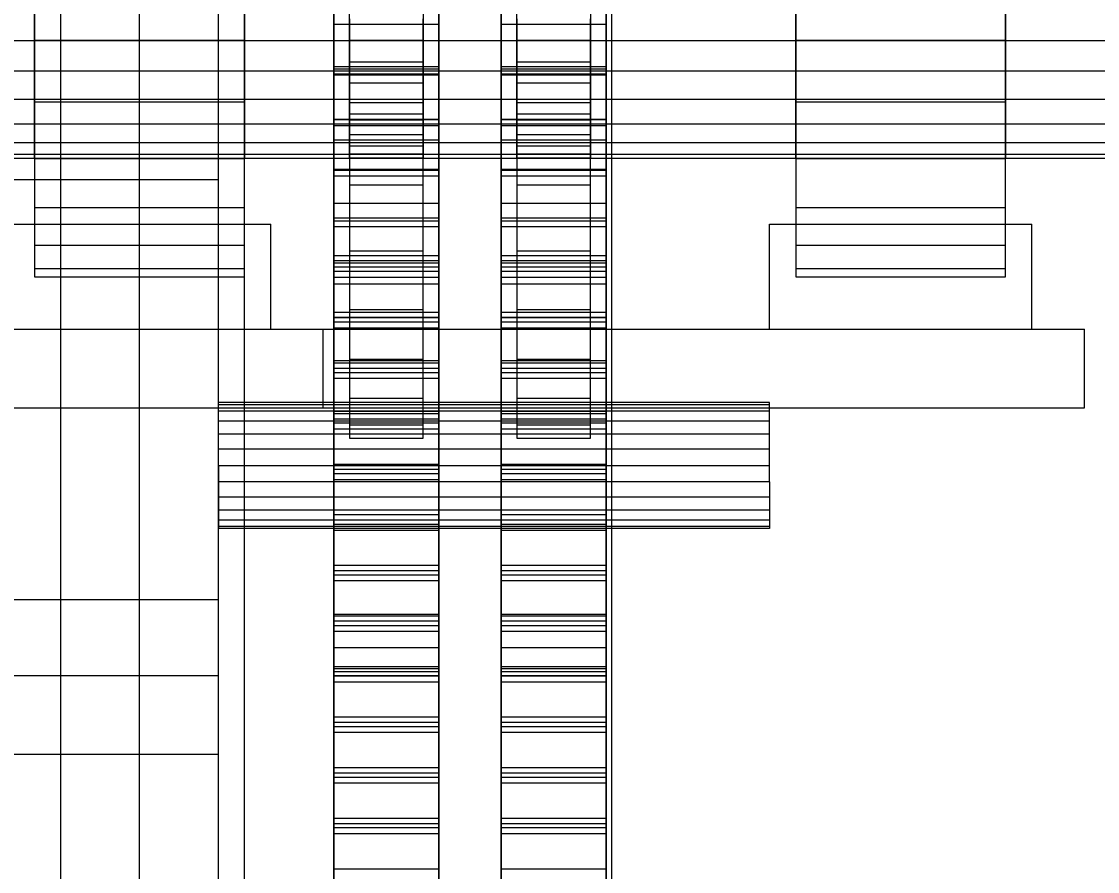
# Model space of a CAD drawing. Header units: millimetres. Extents: x -191664 to 191490, y -197311 to 10263.
# Drawn here: x 3892.5 to 4097.5, y -139501.8 to -139339.9 of the extents above; entities that cross this region are included whole.
import ezdxf

# ---------------------------------------------------------------- set-up
doc = ezdxf.new("R2010")
doc.units = ezdxf.units.MM
doc.layers.add('DET_secador_frontal', color=7, linetype='Continuous', lineweight=0)
doc.layers.add('R15_COTAS_TRANSPORTE_P', color=1, linetype='Continuous', lineweight=0)
doc.dimstyles.new('PLANTA_20', dxfattribs={"dimtxt": 50, "dimasz": 30, "dimexe": 30, "dimexo": 16, "dimgap": 20, "dimtad": 1, "dimtih": 1, "dimtoh": 1, "dimdec": 1, "dimzin": 0, "dimdsep": 46, "dimcen": 0.09, "dimadec": 0, "dimazin": 0, "dimtfac": 1, "dimtdec": 4, "dimtofl": 0, "dimtmove": 0, "dimatfit": 3, "dimfxl": 1, "dimtolj": 1, "dimtzin": 0, "dimarcsym": 0})

# ---------------------------------------------------------------- blocks, each defined once
blk = doc.blocks.new('*D133')
at = {"layer": 'Defpoints', "color": 0, "transparency": 16777216}
for p in [(439.69, -194147.98), (217.89, -194406.09), (-500, -194490), (-500, -194490), (500, -194490)]:
    blk.add_point(p, dxfattribs=at)
at = {"layer": 'R15_COTAS_TRANSPORTE_P', "color": 0, "lineweight": -2, "transparency": 16777216}
blk.add_arc((-500, -194490), 722.77, 2.37834, 17.62166, dxfattribs=at)
at = {"layer": 'R15_COTAS_TRANSPORTE_P', "color": 0, "transparency": 16777216}
for points in [[(184.12, -194272.81), (193.59, -194269.58), (179.18, -194242.8)], [(227.15, -194459.9), (217.15, -194460.11), (222.77, -194490)]]:
    blk.add_solid(points, dxfattribs=at)

msp = doc.modelspace()

# ---------------------------------------------------------------- linework, layer by layer
at = {"layer": 'DET_secador_frontal', "color": 254, "true_color": 0xd8e0dc}
msp.add_line((3900, -140885), (3900, -138615), dxfattribs=at)
at = {"layer": 'DET_secador_frontal', "color": 253, "true_color": 0x9fadb2}
msp.add_line((3900, -140200), (3900, -138615), dxfattribs=at)
at = {"layer": 'DET_secador_frontal', "color": 251, "true_color": 0x536a64}
for p, q in [((3900, -140900), (3900, -138650)), ((3900, -140175), (3900, -139155)), ((3930, -140175), (3930, -139155))]:
    msp.add_line(p, q, dxfattribs=at)
at = {"layer": 'DET_secador_frontal', "color": 9, "true_color": 0xb8c6c1}
for p, q in [((3915, -140140), (3915, -139190)), ((3935, -140140), (3935, -139190))]:
    msp.add_line(p, q, dxfattribs=at)
at = {"layer": 'DET_secador_frontal', "color": 55, "true_color": 0xb9a24b}
msp.add_line((4005, -139733.5), (4005, -139233.5), dxfattribs=at)
at = {"layer": 'DET_secador_frontal', "color": 252, "true_color": 0x8ba19a}
for p, q in [((3955, -139343.5), (3955, -139329.51)), ((3969, -139329.51), (3969, -139343.5)), ((3986.88, -139343.5), (3986.88, -139329.51)), ((4000.88, -139329.51), (4000.88, -139343.5)), ((3895, -139343.5), (3895, -139331.85)), ((3935, -139331.85), (3935, -139343.5)), ((4040, -139343.5), (4040, -139331.85)), ((4080, -139331.85), (4080, -139343.5)), ((3895, -139337.68), (3895, -139343.5)), ((3935, -139343.5), (3935, -139337.68)), ((4040, -139337.68), (4040, -139343.5)), ((4080, -139343.5), (4080, -139337.68)), ((3955, -139339.37), (3955, -139343.5)), ((3969, -139343.5), (3969, -139339.37)), ((3986.88, -139339.37), (3986.88, -139343.5)), ((4000.88, -139343.5), (4000.88, -139339.37)), ((3935, -139343.5), (3895, -139343.5)), ((3895, -139343.5), (3895, -139355.15)), ((3895, -139349.32), (3895, -139343.5)), ((3935, -139355.15), (3935, -139343.5)), ((3935, -139343.5), (3935, -139349.32)), ((3969, -139343.5), (3955, -139343.5)), ((3955, -139343.5), (3955, -139357.49)), ((3955, -139347.63), (3955, -139343.5)), ((3969, -139357.49), (3969, -139343.5)), ((3969, -139343.5), (3969, -139347.63)), ((4000.88, -139343.5), (3986.88, -139343.5)), ((3986.88, -139343.5), (3986.88, -139357.49)), ((3986.88, -139347.63), (3986.88, -139343.5)), ((4000.88, -139357.49), (4000.88, -139343.5)), ((4000.88, -139343.5), (4000.88, -139347.63)), ((4080, -139343.5), (4040, -139343.5)), ((4040, -139343.5), (4040, -139355.15)), ((4040, -139349.32), (4040, -139343.5)), ((4080, -139355.15), (4080, -139343.5)), ((4080, -139343.5), (4080, -139349.32)), ((3969, -139347.63), (3955, -139347.63)), ((3955, -139347.63), (3955, -139357.49)), ((3955, -139351.63), (3955, -139347.63)), ((3969, -139357.49), (3969, -139347.63)), ((3969, -139347.63), (3969, -139351.63)), ((4000.88, -139347.63), (3986.88, -139347.63)), ((3986.88, -139347.63), (3986.88, -139357.49)), ((3986.88, -139351.63), (3986.88, -139347.63)), ((4000.88, -139357.49), (4000.88, -139347.63)), ((4000.88, -139347.63), (4000.88, -139351.63)), ((3935, -139349.32), (3895, -139349.32)), ((3895, -139349.32), (3895, -139355.15)), ((3895, -139354.75), (3895, -139349.32)), ((3935, -139355.15), (3935, -139349.32)), ((3935, -139349.32), (3935, -139354.75)), ((4080, -139349.32), (4040, -139349.32)), ((4040, -139349.32), (4040, -139355.15)), ((4040, -139354.75), (4040, -139349.32)), ((4080, -139355.15), (4080, -139349.32)), ((4080, -139349.32), (4080, -139354.75)), ((3969, -139351.63), (3955, -139351.63)), ((3955, -139351.63), (3955, -139371)), ((3955, -139355.34), (3955, -139351.63)), ((3969, -139371), (3969, -139351.63)), ((3969, -139351.63), (3969, -139355.34)), ((4000.88, -139351.63), (3986.88, -139351.63)), ((3986.88, -139351.63), (3986.88, -139371)), ((3986.88, -139355.34), (3986.88, -139351.63)), ((4000.88, -139371), (4000.88, -139351.63)), ((4000.88, -139351.63), (4000.88, -139355.34)), ((3935, -139354.75), (3895, -139354.75)), ((3895, -139354.75), (3895, -139366)), ((3895, -139359.41), (3895, -139354.75)), ((3935, -139366), (3935, -139354.75)), ((3935, -139354.75), (3935, -139359.41)), ((4080, -139354.75), (4040, -139354.75)), ((4040, -139354.75), (4040, -139366)), ((4040, -139359.41), (4040, -139354.75)), ((4080, -139366), (4080, -139354.75)), ((4080, -139354.75), (4080, -139359.41)), ((3895, -139355.15), (3935, -139355.15)), ((3895, -139355.15), (3895, -139366)), ((3935, -139366), (3935, -139355.15)), ((3969, -139355.34), (3955, -139355.34)), ((3955, -139355.34), (3955, -139383.57)), ((3955, -139358.66), (3955, -139355.34)), ((3969, -139383.57), (3969, -139355.34)), ((3969, -139355.34), (3969, -139358.66)), ((4000.88, -139355.34), (3986.88, -139355.34)), ((3986.88, -139355.34), (3986.88, -139383.57)), ((3986.88, -139358.66), (3986.88, -139355.34)), ((4000.88, -139383.57), (4000.88, -139355.34)), ((4000.88, -139355.34), (4000.88, -139358.66)), ((4040, -139355.15), (4080, -139355.15)), ((4040, -139355.15), (4040, -139366)), ((4080, -139366), (4080, -139355.15)), ((3955, -139357.49), (3969, -139357.49)), ((3955, -139357.49), (3955, -139371)), ((3969, -139358.66), (3955, -139358.66)), ((3955, -139358.66), (3955, -139394.78)), ((3955, -139361.46), (3955, -139358.66)), ((3969, -139371), (3969, -139357.49)), ((3969, -139394.78), (3969, -139358.66)), ((3969, -139358.66), (3969, -139361.46)), ((3986.88, -139357.49), (4000.88, -139357.49)), ((3986.88, -139357.49), (3986.88, -139371)), ((4000.88, -139358.66), (3986.88, -139358.66)), ((3986.88, -139358.66), (3986.88, -139394.78)), ((3986.88, -139361.46), (3986.88, -139358.66)), ((4000.88, -139371), (4000.88, -139357.49)), ((4000.88, -139394.78), (4000.88, -139358.66)), ((4000.88, -139358.66), (4000.88, -139361.46)), ((3935, -139359.41), (3895, -139359.41)), ((3895, -139359.41), (3895, -139375.32)), ((3895, -139362.99), (3895, -139359.41)), ((3935, -139375.32), (3935, -139359.41)), ((3935, -139359.41), (3935, -139362.99)), ((4080, -139359.41), (4040, -139359.41)), ((4040, -139359.41), (4040, -139375.32)), ((4040, -139362.99), (4040, -139359.41)), ((4080, -139375.32), (4080, -139359.41)), ((4080, -139359.41), (4080, -139362.99)), ((3935, -139362.99), (3895, -139362.99)), ((3895, -139362.99), (3895, -139382.47)), ((3895, -139365.23), (3895, -139362.99)), ((3935, -139382.47), (3935, -139362.99)), ((3935, -139362.99), (3935, -139365.23)), ((3969, -139361.46), (3955, -139361.46)), ((3955, -139361.46), (3955, -139404.24)), ((3955, -139363.64), (3955, -139361.46)), ((3969, -139404.24), (3969, -139361.46)), ((3969, -139361.46), (3969, -139363.64)), ((4000.88, -139361.46), (3986.88, -139361.46)), ((3986.88, -139361.46), (3986.88, -139404.24)), ((3986.88, -139363.64), (3986.88, -139361.46)), ((4000.88, -139404.24), (4000.88, -139361.46)), ((4000.88, -139361.46), (4000.88, -139363.64)), ((4080, -139362.99), (4040, -139362.99)), ((4040, -139362.99), (4040, -139382.47)), ((4040, -139365.23), (4040, -139362.99)), ((4080, -139382.47), (4080, -139362.99)), ((4080, -139362.99), (4080, -139365.23)), ((3969, -139363.64), (3955, -139363.64)), ((3955, -139363.64), (3955, -139411.64)), ((3955, -139365.14), (3955, -139363.64)), ((3969, -139365.14), (3955, -139365.14)), ((3955, -139365.14), (3955, -139416.71)), ((3955, -139365.9), (3955, -139365.14)), ((3969, -139411.64), (3969, -139363.64)), ((3969, -139363.64), (3969, -139365.14)), ((3969, -139416.71), (3969, -139365.14)), ((3969, -139365.14), (3969, -139365.9)), ((4000.88, -139363.64), (3986.88, -139363.64)), ((3986.88, -139363.64), (3986.88, -139411.64)), ((3986.88, -139365.14), (3986.88, -139363.64)), ((4000.88, -139365.14), (3986.88, -139365.14)), ((3986.88, -139365.14), (3986.88, -139416.71)), ((3986.88, -139365.9), (3986.88, -139365.14)), ((4000.88, -139411.64), (4000.88, -139363.64)), ((4000.88, -139363.64), (4000.88, -139365.14)), ((4000.88, -139416.71), (4000.88, -139365.14)), ((4000.88, -139365.14), (4000.88, -139365.9)), ((3935, -139365.23), (3895, -139365.23)), ((3895, -139365.23), (3895, -139386.97)), ((3895, -139366), (3895, -139365.23)), ((3895, -139366), (3935, -139366)), ((3895, -139366), (3895, -139375.32)), ((3895, -139366), (3895, -139388.5)), ((3935, -139386.97), (3935, -139365.23)), ((3935, -139365.23), (3935, -139366)), ((3935, -139375.32), (3935, -139366)), ((3935, -139388.5), (3935, -139366)), ((3969, -139365.9), (3955, -139365.9)), ((3955, -139365.9), (3955, -139419.29)), ((3969, -139419.29), (3969, -139365.9)), ((4000.88, -139365.9), (3986.88, -139365.9)), ((3986.88, -139365.9), (3986.88, -139419.29)), ((4000.88, -139419.29), (4000.88, -139365.9)), ((4080, -139365.23), (4040, -139365.23)), ((4040, -139365.23), (4040, -139386.97)), ((4040, -139366), (4040, -139365.23)), ((4040, -139366), (4080, -139366)), ((4040, -139366), (4040, -139375.32)), ((4040, -139366), (4040, -139388.5)), ((4080, -139386.97), (4080, -139365.23)), ((4080, -139365.23), (4080, -139366)), ((4080, -139375.32), (4080, -139366)), ((4080, -139388.5), (4080, -139366)), ((3955, -139371), (3969, -139371)), ((3955, -139371), (3955, -139383.57)), ((3969, -139383.57), (3969, -139371)), ((3986.88, -139371), (4000.88, -139371)), ((3986.88, -139371), (3986.88, -139383.57)), ((4000.88, -139383.57), (4000.88, -139371)), ((3895, -139375.32), (3935, -139375.32)), ((3895, -139375.32), (3895, -139382.47)), ((3935, -139382.47), (3935, -139375.32)), ((4040, -139375.32), (4080, -139375.32)), ((4040, -139375.32), (4040, -139382.47)), ((4080, -139382.47), (4080, -139375.32)), ((3895, -139382.47), (3935, -139382.47)), ((3895, -139382.47), (3895, -139386.97)), ((3935, -139386.97), (3935, -139382.47)), ((3955, -139383.57), (3969, -139383.57)), ((3955, -139383.57), (3955, -139394.78)), ((3969, -139394.78), (3969, -139383.57)), ((3986.88, -139383.57), (4000.88, -139383.57)), ((3986.88, -139383.57), (3986.88, -139394.78)), ((4000.88, -139394.78), (4000.88, -139383.57)), ((4040, -139382.47), (4080, -139382.47)), ((4040, -139382.47), (4040, -139386.97)), ((4080, -139386.97), (4080, -139382.47)), ((3952, -139385.86), (3952, -139384.49)), ((3952, -139384.49), (3972, -139384.49)), ((3952, -139412.49), (3952, -139384.49)), ((3972, -139384.49), (3972, -139385.86)), ((3972, -139384.49), (3972, -139412.49)), ((3983.88, -139385.86), (3983.88, -139384.49)), ((3983.88, -139384.49), (4003.88, -139384.49)), ((3983.88, -139412.49), (3983.88, -139384.49)), ((4003.88, -139384.49), (4003.88, -139385.86)), ((4003.88, -139384.49), (4003.88, -139412.49)), ((3895, -139386.97), (3935, -139386.97)), ((3895, -139386.97), (3895, -139388.5)), ((3935, -139388.5), (3935, -139386.97)), ((3952, -139389.85), (3952, -139385.86)), ((3952, -139385.86), (3972, -139385.86)), ((3952, -139412.9), (3952, -139385.86)), ((3972, -139385.86), (3972, -139389.85)), ((3972, -139385.86), (3972, -139412.9)), ((3983.88, -139389.85), (3983.88, -139385.86)), ((3983.88, -139385.86), (4003.88, -139385.86)), ((3983.88, -139412.9), (3983.88, -139385.86)), ((4003.88, -139385.86), (4003.88, -139389.85)), ((4003.88, -139385.86), (4003.88, -139412.9)), ((4040, -139386.97), (4080, -139386.97)), ((4040, -139386.97), (4040, -139388.5)), ((4080, -139388.5), (4080, -139386.97)), ((3895, -139388.5), (3935, -139388.5)), ((4040, -139388.5), (4080, -139388.5)), ((3952, -139396.21), (3952, -139389.85)), ((3952, -139389.85), (3972, -139389.85)), ((3952, -139414.1), (3952, -139389.85)), ((3972, -139389.85), (3972, -139396.21)), ((3972, -139389.85), (3972, -139414.1)), ((3983.88, -139396.21), (3983.88, -139389.85)), ((3983.88, -139389.85), (4003.88, -139389.85)), ((3983.88, -139414.1), (3983.88, -139389.85)), ((4003.88, -139389.85), (4003.88, -139396.21)), ((4003.88, -139389.85), (4003.88, -139414.1)), ((3955, -139394.78), (3969, -139394.78)), ((3955, -139394.78), (3955, -139404.24)), ((3969, -139404.24), (3969, -139394.78)), ((3986.88, -139394.78), (4000.88, -139394.78)), ((3986.88, -139394.78), (3986.88, -139404.24)), ((4000.88, -139404.24), (4000.88, -139394.78)), ((3952, -139404.49), (3952, -139396.21)), ((3952, -139396.21), (3972, -139396.21)), ((3952, -139416.01), (3952, -139396.21)), ((3972, -139396.21), (3972, -139404.49)), ((3972, -139396.21), (3972, -139416.01)), ((3983.88, -139404.49), (3983.88, -139396.21)), ((3983.88, -139396.21), (4003.88, -139396.21)), ((3983.88, -139416.01), (3983.88, -139396.21)), ((4003.88, -139396.21), (4003.88, -139404.49)), ((4003.88, -139396.21), (4003.88, -139416.01)), ((3952, -139414.14), (3952, -139404.49)), ((3952, -139404.49), (3972, -139404.49)), ((3952, -139418.49), (3952, -139404.49)), ((3955, -139404.24), (3969, -139404.24)), ((3955, -139404.24), (3955, -139411.64)), ((3969, -139411.64), (3969, -139404.24)), ((3972, -139404.49), (3972, -139414.14)), ((3972, -139404.49), (3972, -139418.49)), ((3983.88, -139414.14), (3983.88, -139404.49)), ((3983.88, -139404.49), (4003.88, -139404.49)), ((3983.88, -139418.49), (3983.88, -139404.49)), ((3986.88, -139404.24), (4000.88, -139404.24)), ((3986.88, -139404.24), (3986.88, -139411.64)), ((4000.88, -139411.64), (4000.88, -139404.24)), ((4003.88, -139404.49), (4003.88, -139414.14)), ((4003.88, -139404.49), (4003.88, -139418.49)), ((3955, -139411.64), (3969, -139411.64)), ((3955, -139411.64), (3955, -139416.71)), ((3969, -139416.71), (3969, -139411.64)), ((3986.88, -139411.64), (4000.88, -139411.64)), ((3986.88, -139411.64), (3986.88, -139416.71)), ((4000.88, -139416.71), (4000.88, -139411.64)), ((3952, -139412.49), (3952, -139412.9)), ((3972, -139412.49), (3952, -139412.49)), ((3952, -139412.9), (3952, -139414.1)), ((3972, -139412.9), (3952, -139412.9)), ((3952, -139414.1), (3952, -139416.01)), ((3972, -139414.1), (3952, -139414.1)), ((3952, -139424.49), (3952, -139414.14)), ((3952, -139414.14), (3972, -139414.14)), ((3952, -139421.39), (3952, -139414.14)), ((3972, -139412.9), (3972, -139412.49)), ((3972, -139414.1), (3972, -139412.9)), ((3972, -139416.01), (3972, -139414.1)), ((3972, -139414.14), (3972, -139424.49)), ((3972, -139414.14), (3972, -139421.39)), ((3983.88, -139412.49), (3983.88, -139412.9)), ((4003.88, -139412.49), (3983.88, -139412.49)), ((3983.88, -139412.9), (3983.88, -139414.1)), ((4003.88, -139412.9), (3983.88, -139412.9)), ((3983.88, -139414.1), (3983.88, -139416.01)), ((4003.88, -139414.1), (3983.88, -139414.1)), ((3983.88, -139424.49), (3983.88, -139414.14)), ((3983.88, -139414.14), (4003.88, -139414.14)), ((3983.88, -139421.39), (3983.88, -139414.14)), ((4003.88, -139412.9), (4003.88, -139412.49)), ((4003.88, -139414.1), (4003.88, -139412.9)), ((4003.88, -139416.01), (4003.88, -139414.1)), ((4003.88, -139414.14), (4003.88, -139424.49)), ((4003.88, -139414.14), (4003.88, -139421.39)), ((3952, -139416.01), (3952, -139418.49)), ((3972, -139416.01), (3952, -139416.01)), ((3972, -139418.49), (3972, -139416.01)), ((3983.88, -139416.01), (3983.88, -139418.49)), ((4003.88, -139416.01), (3983.88, -139416.01)), ((4003.88, -139418.49), (4003.88, -139416.01)), ((3955, -139416.71), (3969, -139416.71)), ((3955, -139416.71), (3955, -139419.29)), ((3969, -139419.29), (3969, -139416.71)), ((3986.88, -139416.71), (4000.88, -139416.71)), ((3986.88, -139416.71), (3986.88, -139419.29)), ((4000.88, -139419.29), (4000.88, -139416.71)), ((3952, -139418.49), (3952, -139421.39)), ((3972, -139418.49), (3952, -139418.49)), ((3955, -139419.29), (3969, -139419.29)), ((3972, -139421.39), (3972, -139418.49)), ((3983.88, -139418.49), (3983.88, -139421.39)), ((4003.88, -139418.49), (3983.88, -139418.49)), ((3986.88, -139419.29), (4000.88, -139419.29)), ((4003.88, -139421.39), (4003.88, -139418.49)), ((3952, -139421.39), (3952, -139424.49)), ((3972, -139421.39), (3952, -139421.39)), ((3972, -139424.49), (3972, -139421.39)), ((3983.88, -139421.39), (3983.88, -139424.49)), ((4003.88, -139421.39), (3983.88, -139421.39)), ((4003.88, -139424.49), (4003.88, -139421.39)), ((3972, -139424.49), (3952, -139424.49)), ((3952, -139424.49), (3952, -139434.85)), ((3952, -139427.6), (3952, -139424.49)), ((3972, -139434.85), (3972, -139424.49)), ((3972, -139424.49), (3972, -139427.6)), ((4003.88, -139424.49), (3983.88, -139424.49)), ((3983.88, -139424.49), (3983.88, -139434.85)), ((3983.88, -139427.6), (3983.88, -139424.49)), ((4003.88, -139434.85), (4003.88, -139424.49)), ((4003.88, -139424.49), (4003.88, -139427.6)), ((3972, -139427.6), (3952, -139427.6)), ((3952, -139427.6), (3952, -139434.85)), ((3952, -139430.49), (3952, -139427.6)), ((3972, -139434.85), (3972, -139427.6)), ((3972, -139427.6), (3972, -139430.49)), ((4003.88, -139427.6), (3983.88, -139427.6)), ((3983.88, -139427.6), (3983.88, -139434.85)), ((3983.88, -139430.49), (3983.88, -139427.6)), ((4003.88, -139434.85), (4003.88, -139427.6)), ((4003.88, -139427.6), (4003.88, -139430.49)), ((3972, -139430.49), (3952, -139430.49)), ((3952, -139430.49), (3952, -139444.49)), ((3952, -139432.98), (3952, -139430.49)), ((3972, -139444.49), (3972, -139430.49)), ((3972, -139430.49), (3972, -139432.98)), ((4003.88, -139430.49), (3983.88, -139430.49)), ((3983.88, -139430.49), (3983.88, -139444.49)), ((3983.88, -139432.98), (3983.88, -139430.49)), ((4003.88, -139444.49), (4003.88, -139430.49)), ((4003.88, -139430.49), (4003.88, -139432.98)), ((3972, -139432.98), (3952, -139432.98)), ((3952, -139432.98), (3952, -139452.78)), ((3952, -139434.89), (3952, -139432.98)), ((3952, -139434.85), (3972, -139434.85)), ((3952, -139434.85), (3952, -139444.49)), ((3972, -139452.78), (3972, -139432.98)), ((3972, -139432.98), (3972, -139434.89)), ((3972, -139444.49), (3972, -139434.85)), ((4003.88, -139432.98), (3983.88, -139432.98)), ((3983.88, -139432.98), (3983.88, -139452.78)), ((3983.88, -139434.89), (3983.88, -139432.98)), ((3983.88, -139434.85), (4003.88, -139434.85)), ((3983.88, -139434.85), (3983.88, -139444.49)), ((4003.88, -139452.78), (4003.88, -139432.98)), ((4003.88, -139432.98), (4003.88, -139434.89)), ((4003.88, -139444.49), (4003.88, -139434.85)), ((3972, -139434.89), (3952, -139434.89)), ((3952, -139434.89), (3952, -139459.14)), ((3952, -139436.09), (3952, -139434.89)), ((3972, -139436.09), (3952, -139436.09)), ((3952, -139436.09), (3952, -139463.13)), ((3952, -139436.49), (3952, -139436.09)), ((3972, -139436.49), (3952, -139436.49)), ((3952, -139436.49), (3952, -139464.49)), ((3972, -139459.14), (3972, -139434.89)), ((3972, -139434.89), (3972, -139436.09)), ((3972, -139463.13), (3972, -139436.09)), ((3972, -139436.09), (3972, -139436.49)), ((3972, -139464.49), (3972, -139436.49)), ((4003.88, -139434.89), (3983.88, -139434.89)), ((3983.88, -139434.89), (3983.88, -139459.14)), ((3983.88, -139436.09), (3983.88, -139434.89)), ((4003.88, -139436.09), (3983.88, -139436.09)), ((3983.88, -139436.09), (3983.88, -139463.13)), ((3983.88, -139436.49), (3983.88, -139436.09)), ((4003.88, -139436.49), (3983.88, -139436.49)), ((3983.88, -139436.49), (3983.88, -139464.49)), ((4003.88, -139459.14), (4003.88, -139434.89)), ((4003.88, -139434.89), (4003.88, -139436.09)), ((4003.88, -139463.13), (4003.88, -139436.09)), ((4003.88, -139436.09), (4003.88, -139436.49)), ((4003.88, -139464.49), (4003.88, -139436.49)), ((3952, -139444.49), (3972, -139444.49)), ((3952, -139444.49), (3952, -139452.78)), ((3972, -139452.78), (3972, -139444.49)), ((3983.88, -139444.49), (4003.88, -139444.49)), ((3983.88, -139444.49), (3983.88, -139452.78)), ((4003.88, -139452.78), (4003.88, -139444.49)), ((3952, -139452.78), (3972, -139452.78)), ((3952, -139452.78), (3952, -139459.14)), ((3972, -139459.14), (3972, -139452.78)), ((3983.88, -139452.78), (4003.88, -139452.78)), ((3983.88, -139452.78), (3983.88, -139459.14)), ((4003.88, -139459.14), (4003.88, -139452.78)), ((3952, -139459.14), (3972, -139459.14)), ((3952, -139459.14), (3952, -139463.13)), ((3972, -139463.13), (3972, -139459.14)), ((3983.88, -139459.14), (4003.88, -139459.14)), ((3983.88, -139459.14), (3983.88, -139463.13)), ((4003.88, -139463.13), (4003.88, -139459.14)), ((3952, -139463.13), (3972, -139463.13)), ((3952, -139463.13), (3952, -139464.49)), ((3972, -139464.49), (3972, -139463.13)), ((3983.88, -139463.13), (4003.88, -139463.13)), ((3983.88, -139463.13), (3983.88, -139464.49)), ((4003.88, -139464.49), (4003.88, -139463.13)), ((3952, -139464.49), (3972, -139464.49)), ((3983.88, -139464.49), (4003.88, -139464.49))]:
    msp.add_line(p, q, dxfattribs=at)
at = {"layer": 'DET_secador_frontal', "color": 8, "true_color": 0x657a85}
for p, q in [((3952, -139330.75), (3952, -139340.39)), ((3972, -139340.39), (3972, -139330.75)), ((3983.88, -139330.75), (3983.88, -139340.39)), ((4003.88, -139340.39), (4003.88, -139330.75)), ((3952, -139349.83), (3952, -139337.07)), ((3952, -139338.4), (3952, -139348.53)), ((3972, -139337.07), (3972, -139349.83)), ((3972, -139348.53), (3972, -139338.4)), ((3983.88, -139349.83), (3983.88, -139337.07)), ((3983.88, -139338.4), (3983.88, -139348.53)), ((4003.88, -139337.07), (4003.88, -139349.83)), ((4003.88, -139348.53), (4003.88, -139338.4)), ((3952, -139348.97), (3952, -139339.33)), ((3952, -139340.39), (3972, -139340.39)), ((3952, -139348.97), (3952, -139340.39)), ((3952, -139340.39), (3952, -139350.02)), ((3972, -139339.33), (3972, -139348.97)), ((3972, -139340.39), (3972, -139348.97)), ((3972, -139350.02), (3972, -139340.39)), ((3983.88, -139348.97), (3983.88, -139339.33)), ((3983.88, -139340.39), (4003.88, -139340.39)), ((3983.88, -139348.97), (3983.88, -139340.39)), ((3983.88, -139340.39), (3983.88, -139350.02)), ((4003.88, -139339.33), (4003.88, -139348.97)), ((4003.88, -139340.39), (4003.88, -139348.97)), ((4003.88, -139350.02), (4003.88, -139340.39)), ((3972, -139348.53), (3952, -139348.53)), ((3952, -139348.53), (3952, -139358.52)), ((3952, -139348.53), (3952, -139349.83)), ((3972, -139358.52), (3972, -139348.53)), ((3972, -139349.83), (3972, -139348.53)), ((4003.88, -139348.53), (3983.88, -139348.53)), ((3983.88, -139348.53), (3983.88, -139358.52)), ((3983.88, -139348.53), (3983.88, -139349.83)), ((4003.88, -139358.52), (4003.88, -139348.53)), ((4003.88, -139349.83), (4003.88, -139348.53)), ((3972, -139348.97), (3952, -139348.97)), ((3952, -139358.61), (3952, -139348.97)), ((3952, -139362.42), (3952, -139349.83)), ((3952, -139349.83), (3972, -139349.83)), ((3952, -139350.02), (3972, -139350.02)), ((3952, -139358.61), (3952, -139350.02)), ((3952, -139350.02), (3952, -139359.66)), ((3972, -139348.97), (3972, -139358.61)), ((3972, -139349.83), (3972, -139362.42)), ((3972, -139350.02), (3972, -139358.61)), ((3972, -139359.66), (3972, -139350.02)), ((4003.88, -139348.97), (3983.88, -139348.97)), ((3983.88, -139358.61), (3983.88, -139348.97)), ((3983.88, -139362.42), (3983.88, -139349.83)), ((3983.88, -139349.83), (4003.88, -139349.83)), ((3983.88, -139350.02), (4003.88, -139350.02)), ((3983.88, -139358.61), (3983.88, -139350.02)), ((3983.88, -139350.02), (3983.88, -139359.66)), ((4003.88, -139348.97), (4003.88, -139358.61)), ((4003.88, -139349.83), (4003.88, -139362.42)), ((4003.88, -139350.02), (4003.88, -139358.61)), ((4003.88, -139359.66), (4003.88, -139350.02)), ((3972, -139358.52), (3952, -139358.52)), ((3952, -139358.52), (3952, -139368.1)), ((3952, -139358.52), (3952, -139362.42)), ((3972, -139358.61), (3952, -139358.61)), ((3952, -139368.25), (3952, -139358.61)), ((3972, -139368.1), (3972, -139358.52)), ((3972, -139362.42), (3972, -139358.52)), ((3972, -139358.61), (3972, -139368.25)), ((4003.88, -139358.52), (3983.88, -139358.52)), ((3983.88, -139358.52), (3983.88, -139368.1)), ((3983.88, -139358.52), (3983.88, -139362.42)), ((4003.88, -139358.61), (3983.88, -139358.61)), ((3983.88, -139368.25), (3983.88, -139358.61)), ((4003.88, -139368.1), (4003.88, -139358.52)), ((4003.88, -139362.42), (4003.88, -139358.52)), ((4003.88, -139358.61), (4003.88, -139368.25)), ((3952, -139359.66), (3972, -139359.66)), ((3952, -139368.25), (3952, -139359.66)), ((3952, -139359.66), (3952, -139369.3)), ((3972, -139359.66), (3972, -139368.25)), ((3972, -139369.3), (3972, -139359.66)), ((3983.88, -139359.66), (4003.88, -139359.66)), ((3983.88, -139368.25), (3983.88, -139359.66)), ((3983.88, -139359.66), (3983.88, -139369.3)), ((4003.88, -139359.66), (4003.88, -139368.25)), ((4003.88, -139369.3), (4003.88, -139359.66)), ((3952, -139374.49), (3952, -139362.42)), ((3952, -139362.42), (3972, -139362.42)), ((3972, -139362.42), (3972, -139374.49)), ((3983.88, -139374.49), (3983.88, -139362.42)), ((3983.88, -139362.42), (4003.88, -139362.42)), ((4003.88, -139362.42), (4003.88, -139374.49)), ((3972, -139368.1), (3952, -139368.1)), ((3952, -139368.1), (3952, -139377.32)), ((3952, -139368.1), (3952, -139374.49)), ((3972, -139368.25), (3952, -139368.25)), ((3952, -139377.89), (3952, -139368.25)), ((3972, -139377.32), (3972, -139368.1)), ((3972, -139374.49), (3972, -139368.1)), ((3972, -139368.25), (3972, -139377.89)), ((4003.88, -139368.1), (3983.88, -139368.1)), ((3983.88, -139368.1), (3983.88, -139377.32)), ((3983.88, -139368.1), (3983.88, -139374.49)), ((4003.88, -139368.25), (3983.88, -139368.25)), ((3983.88, -139377.89), (3983.88, -139368.25)), ((4003.88, -139377.32), (4003.88, -139368.1)), ((4003.88, -139374.49), (4003.88, -139368.1)), ((4003.88, -139368.25), (4003.88, -139377.89)), ((3952, -139369.3), (3972, -139369.3)), ((3952, -139377.89), (3952, -139369.3)), ((3952, -139369.3), (3952, -139378.94)), ((3972, -139369.3), (3972, -139377.89)), ((3972, -139378.94), (3972, -139369.3)), ((3983.88, -139369.3), (4003.88, -139369.3)), ((3983.88, -139377.89), (3983.88, -139369.3)), ((3983.88, -139369.3), (3983.88, -139378.94)), ((4003.88, -139369.3), (4003.88, -139377.89)), ((4003.88, -139378.94), (4003.88, -139369.3)), ((3952, -139385.4), (3952, -139374.49)), ((3952, -139374.49), (3972, -139374.49)), ((3972, -139374.49), (3972, -139385.4)), ((3983.88, -139385.4), (3983.88, -139374.49)), ((3983.88, -139374.49), (4003.88, -139374.49)), ((4003.88, -139374.49), (4003.88, -139385.4)), ((3972, -139377.32), (3952, -139377.32)), ((3952, -139377.32), (3952, -139386.7)), ((3952, -139377.32), (3952, -139385.4)), ((3972, -139386.7), (3972, -139377.32)), ((3972, -139385.4), (3972, -139377.32)), ((4003.88, -139377.32), (3983.88, -139377.32)), ((3983.88, -139377.32), (3983.88, -139386.7)), ((3983.88, -139377.32), (3983.88, -139385.4)), ((4003.88, -139386.7), (4003.88, -139377.32)), ((4003.88, -139385.4), (4003.88, -139377.32)), ((3972, -139377.89), (3952, -139377.89)), ((3952, -139387.53), (3952, -139377.89)), ((3952, -139378.94), (3972, -139378.94)), ((3952, -139387.53), (3952, -139378.94)), ((3952, -139378.94), (3952, -139388.58)), ((3972, -139377.89), (3972, -139387.53)), ((3972, -139378.94), (3972, -139387.53)), ((3972, -139388.58), (3972, -139378.94)), ((4003.88, -139377.89), (3983.88, -139377.89)), ((3983.88, -139387.53), (3983.88, -139377.89)), ((3983.88, -139378.94), (4003.88, -139378.94)), ((3983.88, -139387.53), (3983.88, -139378.94)), ((3983.88, -139378.94), (3983.88, -139388.58)), ((4003.88, -139377.89), (4003.88, -139387.53)), ((4003.88, -139378.94), (4003.88, -139387.53)), ((4003.88, -139388.58), (4003.88, -139378.94)), ((3952, -139395.29), (3952, -139385.4)), ((3952, -139385.4), (3972, -139385.4)), ((3972, -139385.4), (3972, -139395.29)), ((3983.88, -139395.29), (3983.88, -139385.4)), ((3983.88, -139385.4), (4003.88, -139385.4)), ((4003.88, -139385.4), (4003.88, -139395.29)), ((3972, -139386.7), (3952, -139386.7)), ((3952, -139386.7), (3952, -139396.34)), ((3952, -139386.7), (3952, -139395.29)), ((3972, -139387.53), (3952, -139387.53)), ((3952, -139397.17), (3952, -139387.53)), ((3972, -139396.34), (3972, -139386.7)), ((3972, -139395.29), (3972, -139386.7)), ((3972, -139387.53), (3972, -139397.17)), ((4003.88, -139386.7), (3983.88, -139386.7)), ((3983.88, -139386.7), (3983.88, -139396.34)), ((3983.88, -139386.7), (3983.88, -139395.29)), ((4003.88, -139387.53), (3983.88, -139387.53)), ((3983.88, -139397.17), (3983.88, -139387.53)), ((4003.88, -139396.34), (4003.88, -139386.7)), ((4003.88, -139395.29), (4003.88, -139386.7)), ((4003.88, -139387.53), (4003.88, -139397.17)), ((3952, -139388.58), (3972, -139388.58)), ((3952, -139397.17), (3952, -139388.58)), ((3952, -139388.58), (3952, -139398.22)), ((3972, -139388.58), (3972, -139397.17)), ((3972, -139398.22), (3972, -139388.58)), ((3983.88, -139388.58), (4003.88, -139388.58)), ((3983.88, -139397.17), (3983.88, -139388.58)), ((3983.88, -139388.58), (3983.88, -139398.22)), ((4003.88, -139388.58), (4003.88, -139397.17)), ((4003.88, -139398.22), (4003.88, -139388.58)), ((3952, -139404.93), (3952, -139395.29)), ((3952, -139395.29), (3972, -139395.29)), ((3972, -139395.29), (3972, -139404.93)), ((3983.88, -139404.93), (3983.88, -139395.29)), ((3983.88, -139395.29), (4003.88, -139395.29)), ((4003.88, -139395.29), (4003.88, -139404.93)), ((3972, -139396.34), (3952, -139396.34)), ((3952, -139396.34), (3952, -139405.98)), ((3952, -139396.34), (3952, -139404.93)), ((3972, -139397.17), (3952, -139397.17)), ((3952, -139406.8), (3952, -139397.17)), ((3972, -139405.98), (3972, -139396.34)), ((3972, -139404.93), (3972, -139396.34)), ((3972, -139397.17), (3972, -139406.8)), ((4003.88, -139396.34), (3983.88, -139396.34)), ((3983.88, -139396.34), (3983.88, -139405.98)), ((3983.88, -139396.34), (3983.88, -139404.93)), ((4003.88, -139397.17), (3983.88, -139397.17)), ((3983.88, -139406.8), (3983.88, -139397.17)), ((4003.88, -139405.98), (4003.88, -139396.34)), ((4003.88, -139404.93), (4003.88, -139396.34)), ((4003.88, -139397.17), (4003.88, -139406.8)), ((3952, -139398.22), (3972, -139398.22)), ((3952, -139406.8), (3952, -139398.22)), ((3952, -139398.22), (3952, -139407.86)), ((3972, -139398.22), (3972, -139406.8)), ((3972, -139407.86), (3972, -139398.22)), ((3983.88, -139398.22), (4003.88, -139398.22)), ((3983.88, -139406.8), (3983.88, -139398.22)), ((3983.88, -139398.22), (3983.88, -139407.86)), ((4003.88, -139398.22), (4003.88, -139406.8)), ((4003.88, -139407.86), (4003.88, -139398.22)), ((3952, -139414.57), (3952, -139404.93)), ((3952, -139404.93), (3972, -139404.93)), ((3972, -139405.98), (3952, -139405.98)), ((3952, -139405.98), (3952, -139415.62)), ((3952, -139405.98), (3952, -139414.57)), ((3972, -139404.93), (3972, -139414.57)), ((3972, -139415.62), (3972, -139405.98)), ((3972, -139414.57), (3972, -139405.98)), ((3983.88, -139414.57), (3983.88, -139404.93)), ((3983.88, -139404.93), (4003.88, -139404.93)), ((4003.88, -139405.98), (3983.88, -139405.98)), ((3983.88, -139405.98), (3983.88, -139415.62)), ((3983.88, -139405.98), (3983.88, -139414.57)), ((4003.88, -139404.93), (4003.88, -139414.57)), ((4003.88, -139415.62), (4003.88, -139405.98)), ((4003.88, -139414.57), (4003.88, -139405.98)), ((3972, -139406.8), (3952, -139406.8)), ((3952, -139416.44), (3952, -139406.8)), ((3952, -139407.86), (3972, -139407.86)), ((3952, -139416.44), (3952, -139407.86)), ((3952, -139407.86), (3952, -139417.49)), ((3972, -139406.8), (3972, -139416.44)), ((3972, -139407.86), (3972, -139416.44)), ((3972, -139417.49), (3972, -139407.86)), ((4003.88, -139406.8), (3983.88, -139406.8)), ((3983.88, -139416.44), (3983.88, -139406.8)), ((3983.88, -139407.86), (4003.88, -139407.86)), ((3983.88, -139416.44), (3983.88, -139407.86)), ((3983.88, -139407.86), (3983.88, -139417.49)), ((4003.88, -139406.8), (4003.88, -139416.44)), ((4003.88, -139407.86), (4003.88, -139416.44)), ((4003.88, -139417.49), (4003.88, -139407.86)), ((3952, -139424.21), (3952, -139414.57)), ((3952, -139414.57), (3972, -139414.57)), ((3972, -139415.62), (3952, -139415.62)), ((3952, -139415.62), (3952, -139425.26)), ((3952, -139415.62), (3952, -139424.21)), ((3972, -139414.57), (3972, -139424.21)), ((3972, -139425.26), (3972, -139415.62)), ((3972, -139424.21), (3972, -139415.62)), ((3983.88, -139424.21), (3983.88, -139414.57)), ((3983.88, -139414.57), (4003.88, -139414.57)), ((4003.88, -139415.62), (3983.88, -139415.62)), ((3983.88, -139415.62), (3983.88, -139425.26)), ((3983.88, -139415.62), (3983.88, -139424.21)), ((4003.88, -139414.57), (4003.88, -139424.21)), ((4003.88, -139425.26), (4003.88, -139415.62)), ((4003.88, -139424.21), (4003.88, -139415.62)), ((3972, -139416.44), (3952, -139416.44)), ((3952, -139426.08), (3952, -139416.44)), ((3952, -139417.49), (3972, -139417.49)), ((3952, -139426.08), (3952, -139417.49)), ((3952, -139417.49), (3952, -139427.13)), ((3972, -139416.44), (3972, -139426.08)), ((3972, -139417.49), (3972, -139426.08)), ((3972, -139427.13), (3972, -139417.49)), ((4003.88, -139416.44), (3983.88, -139416.44)), ((3983.88, -139426.08), (3983.88, -139416.44)), ((3983.88, -139417.49), (4003.88, -139417.49)), ((3983.88, -139426.08), (3983.88, -139417.49)), ((3983.88, -139417.49), (3983.88, -139427.13)), ((4003.88, -139416.44), (4003.88, -139426.08)), ((4003.88, -139417.49), (4003.88, -139426.08)), ((4003.88, -139427.13), (4003.88, -139417.49)), ((3952, -139433.84), (3952, -139424.21)), ((3952, -139424.21), (3972, -139424.21)), ((3972, -139424.21), (3972, -139433.84)), ((3983.88, -139433.84), (3983.88, -139424.21)), ((3983.88, -139424.21), (4003.88, -139424.21)), ((4003.88, -139424.21), (4003.88, -139433.84)), ((3972, -139425.26), (3952, -139425.26)), ((3952, -139425.26), (3952, -139434.9)), ((3952, -139425.26), (3952, -139433.84)), ((3972, -139426.08), (3952, -139426.08)), ((3952, -139435.72), (3952, -139426.08)), ((3972, -139434.9), (3972, -139425.26)), ((3972, -139433.84), (3972, -139425.26)), ((3972, -139426.08), (3972, -139435.72)), ((4003.88, -139425.26), (3983.88, -139425.26)), ((3983.88, -139425.26), (3983.88, -139434.9)), ((3983.88, -139425.26), (3983.88, -139433.84)), ((4003.88, -139426.08), (3983.88, -139426.08)), ((3983.88, -139435.72), (3983.88, -139426.08)), ((4003.88, -139434.9), (4003.88, -139425.26)), ((4003.88, -139433.84), (4003.88, -139425.26)), ((4003.88, -139426.08), (4003.88, -139435.72)), ((3952, -139427.13), (3972, -139427.13)), ((3952, -139435.72), (3952, -139427.13)), ((3952, -139427.13), (3952, -139436.77)), ((3972, -139427.13), (3972, -139435.72)), ((3972, -139436.77), (3972, -139427.13)), ((3983.88, -139427.13), (4003.88, -139427.13)), ((3983.88, -139435.72), (3983.88, -139427.13)), ((3983.88, -139427.13), (3983.88, -139436.77)), ((4003.88, -139427.13), (4003.88, -139435.72)), ((4003.88, -139436.77), (4003.88, -139427.13)), ((3952, -139443.48), (3952, -139433.84)), ((3952, -139433.84), (3972, -139433.84)), ((3972, -139433.84), (3972, -139443.48)), ((3983.88, -139443.48), (3983.88, -139433.84)), ((3983.88, -139433.84), (4003.88, -139433.84)), ((4003.88, -139433.84), (4003.88, -139443.48)), ((3972, -139434.9), (3952, -139434.9)), ((3952, -139434.9), (3952, -139444.53)), ((3952, -139434.9), (3952, -139443.48)), ((3972, -139435.72), (3952, -139435.72)), ((3952, -139445.36), (3952, -139435.72)), ((3952, -139436.77), (3972, -139436.77)), ((3952, -139445.36), (3952, -139436.77)), ((3952, -139436.77), (3952, -139446.41)), ((3972, -139444.53), (3972, -139434.9)), ((3972, -139443.48), (3972, -139434.9)), ((3972, -139435.72), (3972, -139445.36)), ((3972, -139436.77), (3972, -139445.36)), ((3972, -139446.41), (3972, -139436.77)), ((4003.88, -139434.9), (3983.88, -139434.9)), ((3983.88, -139434.9), (3983.88, -139444.53)), ((3983.88, -139434.9), (3983.88, -139443.48)), ((4003.88, -139435.72), (3983.88, -139435.72)), ((3983.88, -139445.36), (3983.88, -139435.72)), ((3983.88, -139436.77), (4003.88, -139436.77)), ((3983.88, -139445.36), (3983.88, -139436.77)), ((3983.88, -139436.77), (3983.88, -139446.41)), ((4003.88, -139444.53), (4003.88, -139434.9)), ((4003.88, -139443.48), (4003.88, -139434.9)), ((4003.88, -139435.72), (4003.88, -139445.36)), ((4003.88, -139436.77), (4003.88, -139445.36)), ((4003.88, -139446.41), (4003.88, -139436.77)), ((3952, -139453.12), (3952, -139443.48)), ((3952, -139443.48), (3972, -139443.48)), ((3972, -139444.53), (3952, -139444.53)), ((3952, -139444.53), (3952, -139454.17)), ((3952, -139444.53), (3952, -139453.12)), ((3972, -139443.48), (3972, -139453.12)), ((3972, -139454.17), (3972, -139444.53)), ((3972, -139453.12), (3972, -139444.53)), ((3983.88, -139453.12), (3983.88, -139443.48)), ((3983.88, -139443.48), (4003.88, -139443.48)), ((4003.88, -139444.53), (3983.88, -139444.53)), ((3983.88, -139444.53), (3983.88, -139454.17)), ((3983.88, -139444.53), (3983.88, -139453.12)), ((4003.88, -139443.48), (4003.88, -139453.12)), ((4003.88, -139454.17), (4003.88, -139444.53)), ((4003.88, -139453.12), (4003.88, -139444.53)), ((3972, -139445.36), (3952, -139445.36)), ((3952, -139455), (3952, -139445.36)), ((3952, -139446.41), (3972, -139446.41)), ((3952, -139455), (3952, -139446.41)), ((3952, -139446.41), (3952, -139456.05)), ((3972, -139445.36), (3972, -139455)), ((3972, -139446.41), (3972, -139455)), ((3972, -139456.05), (3972, -139446.41)), ((4003.88, -139445.36), (3983.88, -139445.36)), ((3983.88, -139455), (3983.88, -139445.36)), ((3983.88, -139446.41), (4003.88, -139446.41)), ((3983.88, -139455), (3983.88, -139446.41)), ((3983.88, -139446.41), (3983.88, -139456.05)), ((4003.88, -139445.36), (4003.88, -139455)), ((4003.88, -139446.41), (4003.88, -139455)), ((4003.88, -139456.05), (4003.88, -139446.41)), ((3952, -139462.76), (3952, -139453.12)), ((3952, -139453.12), (3972, -139453.12)), ((3972, -139453.12), (3972, -139462.76)), ((3983.88, -139462.76), (3983.88, -139453.12)), ((3983.88, -139453.12), (4003.88, -139453.12)), ((4003.88, -139453.12), (4003.88, -139462.76)), ((3972, -139454.17), (3952, -139454.17)), ((3952, -139454.17), (3952, -139463.81)), ((3952, -139454.17), (3952, -139462.76)), ((3972, -139455), (3952, -139455)), ((3952, -139464.63), (3952, -139455)), ((3972, -139463.81), (3972, -139454.17)), ((3972, -139462.76), (3972, -139454.17)), ((3972, -139455), (3972, -139464.63)), ((4003.88, -139454.17), (3983.88, -139454.17)), ((3983.88, -139454.17), (3983.88, -139463.81)), ((3983.88, -139454.17), (3983.88, -139462.76)), ((4003.88, -139455), (3983.88, -139455)), ((3983.88, -139464.63), (3983.88, -139455)), ((4003.88, -139463.81), (4003.88, -139454.17)), ((4003.88, -139462.76), (4003.88, -139454.17)), ((4003.88, -139455), (4003.88, -139464.63)), ((3952, -139456.05), (3972, -139456.05)), ((3952, -139464.63), (3952, -139456.05)), ((3952, -139456.05), (3952, -139465.69)), ((3972, -139456.05), (3972, -139464.63)), ((3972, -139465.69), (3972, -139456.05)), ((3983.88, -139456.05), (4003.88, -139456.05)), ((3983.88, -139464.63), (3983.88, -139456.05)), ((3983.88, -139456.05), (3983.88, -139465.69)), ((4003.88, -139456.05), (4003.88, -139464.63)), ((4003.88, -139465.69), (4003.88, -139456.05)), ((3952, -139472.4), (3952, -139462.76)), ((3952, -139462.76), (3972, -139462.76)), ((3972, -139462.76), (3972, -139472.4)), ((3983.88, -139472.4), (3983.88, -139462.76)), ((3983.88, -139462.76), (4003.88, -139462.76)), ((4003.88, -139462.76), (4003.88, -139472.4)), ((3972, -139463.81), (3952, -139463.81)), ((3952, -139463.81), (3952, -139473.45)), ((3952, -139463.81), (3952, -139472.4)), ((3972, -139464.63), (3952, -139464.63)), ((3952, -139474.27), (3952, -139464.63)), ((3972, -139473.45), (3972, -139463.81)), ((3972, -139472.4), (3972, -139463.81)), ((3972, -139464.63), (3972, -139474.27)), ((4003.88, -139463.81), (3983.88, -139463.81)), ((3983.88, -139463.81), (3983.88, -139473.45)), ((3983.88, -139463.81), (3983.88, -139472.4)), ((4003.88, -139464.63), (3983.88, -139464.63)), ((3983.88, -139474.27), (3983.88, -139464.63)), ((4003.88, -139473.45), (4003.88, -139463.81)), ((4003.88, -139472.4), (4003.88, -139463.81)), ((4003.88, -139464.63), (4003.88, -139474.27)), ((3952, -139465.69), (3972, -139465.69)), ((3952, -139474.27), (3952, -139465.69)), ((3952, -139465.69), (3952, -139475.32)), ((3972, -139465.69), (3972, -139474.27)), ((3972, -139475.32), (3972, -139465.69)), ((3983.88, -139465.69), (4003.88, -139465.69)), ((3983.88, -139474.27), (3983.88, -139465.69)), ((3983.88, -139465.69), (3983.88, -139475.32)), ((4003.88, -139465.69), (4003.88, -139474.27)), ((4003.88, -139475.32), (4003.88, -139465.69)), ((3952, -139482.04), (3952, -139472.4)), ((3952, -139472.4), (3972, -139472.4)), ((3972, -139473.45), (3952, -139473.45)), ((3952, -139473.45), (3952, -139483.09)), ((3952, -139473.45), (3952, -139482.04)), ((3972, -139472.4), (3972, -139482.04)), ((3972, -139483.09), (3972, -139473.45)), ((3972, -139482.04), (3972, -139473.45)), ((3983.88, -139482.04), (3983.88, -139472.4)), ((3983.88, -139472.4), (4003.88, -139472.4)), ((4003.88, -139473.45), (3983.88, -139473.45)), ((3983.88, -139473.45), (3983.88, -139483.09)), ((3983.88, -139473.45), (3983.88, -139482.04)), ((4003.88, -139472.4), (4003.88, -139482.04)), ((4003.88, -139483.09), (4003.88, -139473.45)), ((4003.88, -139482.04), (4003.88, -139473.45)), ((3972, -139474.27), (3952, -139474.27)), ((3952, -139483.91), (3952, -139474.27)), ((3952, -139475.32), (3972, -139475.32)), ((3952, -139483.91), (3952, -139475.32)), ((3952, -139475.32), (3952, -139484.96)), ((3972, -139474.27), (3972, -139483.91)), ((3972, -139475.32), (3972, -139483.91)), ((3972, -139484.96), (3972, -139475.32)), ((4003.88, -139474.27), (3983.88, -139474.27)), ((3983.88, -139483.91), (3983.88, -139474.27)), ((3983.88, -139475.32), (4003.88, -139475.32)), ((3983.88, -139483.91), (3983.88, -139475.32)), ((3983.88, -139475.32), (3983.88, -139484.96)), ((4003.88, -139474.27), (4003.88, -139483.91)), ((4003.88, -139475.32), (4003.88, -139483.91)), ((4003.88, -139484.96), (4003.88, -139475.32)), ((3952, -139491.68), (3952, -139482.04)), ((3952, -139482.04), (3972, -139482.04)), ((3972, -139483.09), (3952, -139483.09)), ((3952, -139483.09), (3952, -139492.73)), ((3952, -139483.09), (3952, -139491.68)), ((3972, -139483.91), (3952, -139483.91)), ((3952, -139493.55), (3952, -139483.91)), ((3972, -139482.04), (3972, -139491.68)), ((3972, -139492.73), (3972, -139483.09)), ((3972, -139491.68), (3972, -139483.09)), ((3972, -139483.91), (3972, -139493.55)), ((3983.88, -139491.68), (3983.88, -139482.04)), ((3983.88, -139482.04), (4003.88, -139482.04)), ((4003.88, -139483.09), (3983.88, -139483.09)), ((3983.88, -139483.09), (3983.88, -139492.73)), ((3983.88, -139483.09), (3983.88, -139491.68)), ((4003.88, -139483.91), (3983.88, -139483.91)), ((3983.88, -139493.55), (3983.88, -139483.91)), ((4003.88, -139482.04), (4003.88, -139491.68)), ((4003.88, -139492.73), (4003.88, -139483.09)), ((4003.88, -139491.68), (4003.88, -139483.09)), ((4003.88, -139483.91), (4003.88, -139493.55)), ((3952, -139484.96), (3972, -139484.96)), ((3952, -139493.55), (3952, -139484.96)), ((3952, -139484.96), (3952, -139494.6)), ((3972, -139484.96), (3972, -139493.55)), ((3972, -139494.6), (3972, -139484.96)), ((3983.88, -139484.96), (4003.88, -139484.96)), ((3983.88, -139493.55), (3983.88, -139484.96)), ((3983.88, -139484.96), (3983.88, -139494.6)), ((4003.88, -139484.96), (4003.88, -139493.55)), ((4003.88, -139494.6), (4003.88, -139484.96)), ((3952, -139501.31), (3952, -139491.68)), ((3952, -139491.68), (3972, -139491.68)), ((3972, -139491.68), (3972, -139501.31)), ((3983.88, -139501.31), (3983.88, -139491.68)), ((3983.88, -139491.68), (4003.88, -139491.68)), ((4003.88, -139491.68), (4003.88, -139501.31)), ((3972, -139492.73), (3952, -139492.73)), ((3952, -139492.73), (3952, -139502.37)), ((3952, -139492.73), (3952, -139501.31)), ((3972, -139493.55), (3952, -139493.55)), ((3952, -139503.19), (3952, -139493.55)), ((3972, -139502.37), (3972, -139492.73)), ((3972, -139501.31), (3972, -139492.73)), ((3972, -139493.55), (3972, -139503.19)), ((4003.88, -139492.73), (3983.88, -139492.73)), ((3983.88, -139492.73), (3983.88, -139502.37)), ((3983.88, -139492.73), (3983.88, -139501.31)), ((4003.88, -139493.55), (3983.88, -139493.55)), ((3983.88, -139503.19), (3983.88, -139493.55)), ((4003.88, -139502.37), (4003.88, -139492.73)), ((4003.88, -139501.31), (4003.88, -139492.73)), ((4003.88, -139493.55), (4003.88, -139503.19)), ((3952, -139494.6), (3972, -139494.6)), ((3952, -139503.19), (3952, -139494.6)), ((3952, -139494.6), (3952, -139504.24)), ((3972, -139494.6), (3972, -139503.19)), ((3972, -139504.24), (3972, -139494.6)), ((3983.88, -139494.6), (4003.88, -139494.6)), ((3983.88, -139503.19), (3983.88, -139494.6)), ((3983.88, -139494.6), (3983.88, -139504.24)), ((4003.88, -139494.6), (4003.88, -139503.19)), ((4003.88, -139504.24), (4003.88, -139494.6)), ((3952, -139510.95), (3952, -139501.31)), ((3952, -139501.31), (3972, -139501.31)), ((3972, -139501.31), (3972, -139510.95)), ((3983.88, -139510.95), (3983.88, -139501.31)), ((3983.88, -139501.31), (4003.88, -139501.31)), ((4003.88, -139501.31), (4003.88, -139510.95))]:
    msp.add_line(p, q, dxfattribs=at)
at = {"layer": 'DET_secador_frontal', "color": 9, "true_color": 0xbcc6c9}
for p, q in [((3860, -139343.5), (4120, -139343.5)), ((4120, -139349.32), (3860, -139349.32)), ((4120, -139354.75), (3860, -139354.75)), ((4120, -139359.41), (3860, -139359.41)), ((4120, -139362.99), (3860, -139362.99)), ((4120, -139365.23), (3860, -139365.23)), ((4120, -139366), (3860, -139366))]:
    msp.add_line(p, q, dxfattribs=at)
at = {"layer": 'DET_secador_frontal', "color": 252, "true_color": 0x798e91}
for p, q in [((3875, -139370), (3930, -139370)), ((3930, -139450), (3930, -139370)), ((3875, -139450), (3930, -139450))]:
    msp.add_line(p, q, dxfattribs=at)
at = {"layer": 'DET_secador_frontal', "color": 117, "true_color": 0x356c64}
for p, q in [((3890, -139378.5), (3940, -139378.5)), ((3940, -139398.5), (3940, -139378.5)), ((4035, -139378.5), (4085, -139378.5)), ((4035, -139398.5), (4035, -139378.5)), ((4085, -139398.5), (4085, -139378.5)), ((3890, -139398.5), (3940, -139398.5)), ((4035, -139398.5), (4085, -139398.5))]:
    msp.add_line(p, q, dxfattribs=at)
at = {"layer": 'DET_secador_frontal', "color": 253, "true_color": 0xa6b3ba}
for p, q in [((3800, -139398.5), (3950, -139398.5)), ((3800, -139398.5), (4095, -139398.5)), ((3950, -139413.5), (3950, -139398.5)), ((4095, -139413.5), (4095, -139398.5)), ((3800, -139413.5), (3950, -139413.5)), ((3800, -139413.5), (4095, -139413.5)), ((3870, -139464.49), (3930, -139464.49)), ((3930, -139479.49), (3930, -139464.49)), ((3870, -139479.49), (3930, -139479.49))]:
    msp.add_line(p, q, dxfattribs=at)
at = {"layer": 'DET_secador_frontal', "color": 253, "true_color": 0xabb8bc}
for p, q in [((3930, -139412.9), (3930, -139412.49)), ((4035, -139412.49), (3930, -139412.49)), ((3930, -139414.1), (3930, -139412.9)), ((4035, -139412.9), (3930, -139412.9)), ((3930, -139416.01), (3930, -139414.1)), ((4035, -139414.1), (3930, -139414.1)), ((4035, -139412.9), (4035, -139412.49)), ((4035, -139414.1), (4035, -139412.9)), ((4035, -139416.01), (4035, -139414.1)), ((3930, -139418.49), (3930, -139416.01)), ((4035, -139416.01), (3930, -139416.01)), ((4035, -139418.49), (4035, -139416.01)), ((3930, -139421.39), (3930, -139418.49)), ((4035, -139418.49), (3930, -139418.49)), ((4035, -139421.39), (4035, -139418.49)), ((3930, -139424.49), (3930, -139421.39)), ((4035, -139421.39), (3930, -139421.39)), ((4035, -139424.49), (4035, -139421.39)), ((3930, -139424.49), (3930, -139427.6)), ((3930, -139424.49), (4035, -139424.49)), ((4035, -139427.6), (4035, -139424.49)), ((3930, -139427.6), (3930, -139430.49)), ((4035, -139427.6), (3930, -139427.6)), ((4035, -139427.6), (4035, -139430.49)), ((3930, -139430.49), (3930, -139432.98)), ((4035, -139430.49), (3930, -139430.49)), ((4035, -139430.49), (4035, -139432.98)), ((3930, -139432.98), (3930, -139434.89)), ((4035, -139432.98), (3930, -139432.98)), ((4035, -139432.98), (4035, -139434.89)), ((3930, -139434.89), (3930, -139436.09)), ((4035, -139434.89), (3930, -139434.89)), ((3930, -139436.09), (3930, -139436.49)), ((4035, -139436.09), (3930, -139436.09)), ((4035, -139436.49), (3930, -139436.49)), ((4035, -139434.89), (4035, -139436.09)), ((4035, -139436.09), (4035, -139436.49))]:
    msp.add_line(p, q, dxfattribs=at)

# ---------------------------------------------------------------- dimensions: what is measured, and where the dimension line sits
at = {"layer": 'R15_COTAS_TRANSPORTE_P'}
dim = msp.add_angular_dim_2l(base=(217.89, -194406.09), line1=((-500, -194490), (500, -194490)), line2=((-500, -194490), (439.69, -194147.98)), dimstyle='PLANTA_20', dxfattribs=at)
dim.commit()
dim.dimension.update_dxf_attribs({"geometry": '*D133', "text_midpoint": (191490.46, -33543.69)})

doc.saveas('drawing.dxf')
